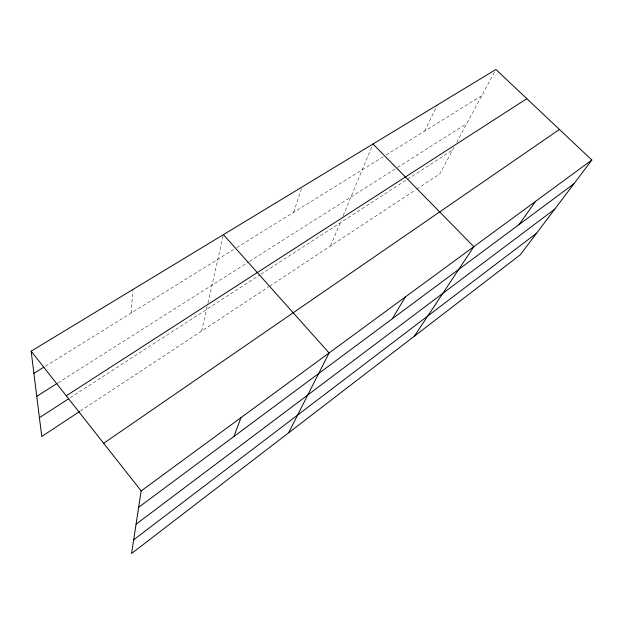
<?xml version="1.0" encoding="UTF-8"?>
<svg xmlns="http://www.w3.org/2000/svg" width="623" height="623" viewBox="0 0 623 623"><rect width="100%" height="100%" fill="white"/><g stroke="black" fill="none" stroke-linecap="round" stroke-linejoin="round"><path stroke-width="0.47" stroke-dasharray="3.12 2.34" d="M131.071 313.112L132.972 289.461M201.618 331.031L207.763 303.86M207.973 302.926L223.423 234.637M293.612 212.342L302.046 186.986M330.587 245.945L341.303 220.184M343.148 215.729L372.616 144.879M424.73 131.056L437.299 105.007M453.98 147.456L439.745 173.934L416.366 189.353M456.737 142.324L495.441 70.344M80.453 410.97L268.902 286.642M269.712 286.105L415.564 189.89M70.321 397.692L260.118 274.727M260.928 274.198L452.602 150.026M58.009 382.872L248.772 261.847M249.589 261.333L396.687 168.008M397.505 167.494L466.868 123.486M45.432 366.207L235.961 248.086M236.787 247.572L385.271 155.516M386.096 155.01L481.828 95.654"/><path stroke-width="0.93" d="M591.85 160.033L141.164 490.932L131.562 553.504L520.291 254.776L591.85 160.033L495.892 69.496L31.15 351.177L41.757 436.497L79.651 411.499M233.975 436.458L240.945 417.667M288.589 432.837L329.092 352.953L223.423 234.637M392.288 318.797L405.339 296.969M414.396 336.155L473.83 246.685L372.982 143.991M518.975 224.646L535.694 201.26M133.665 539.822L536.613 233.173M136.063 524.2L554.766 209.133M138.649 507.301L573.861 183.847M103.667 443.296L559.431 129.444M39.42 417.706L68.694 398.743M66.279 395.8L526.809 98.668M36.765 396.345L57.191 383.386M33.907 373.356L43.789 367.227M31.15 351.177L141.164 490.932"/></g></svg>
